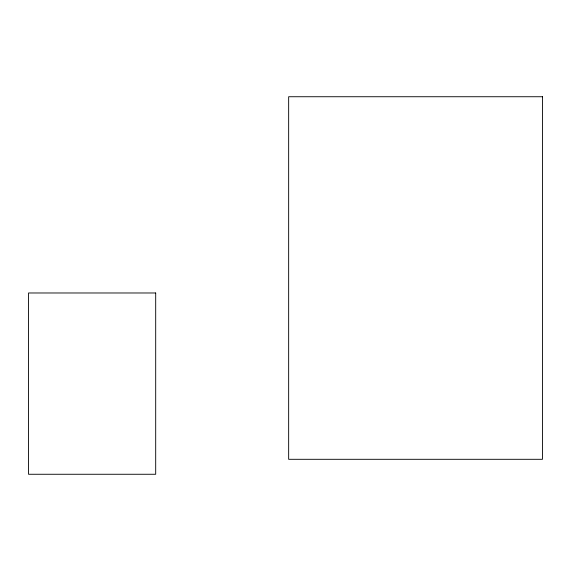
<?xml version="1.0" encoding="UTF-8"?>
<svg xmlns="http://www.w3.org/2000/svg" width="571" height="571" viewBox="0 0 571 571"><rect width="100%" height="100%" fill="white"/><g stroke="black" fill="none" stroke-linecap="round" stroke-linejoin="round"><path stroke-width="0.86" d="M542.45 96.735L288.655 96.735L288.655 459.305L542.45 459.305L542.45 96.735M155.69 292.98L28.55 292.98L28.55 474.265L155.69 474.265L155.69 292.98"/></g></svg>
